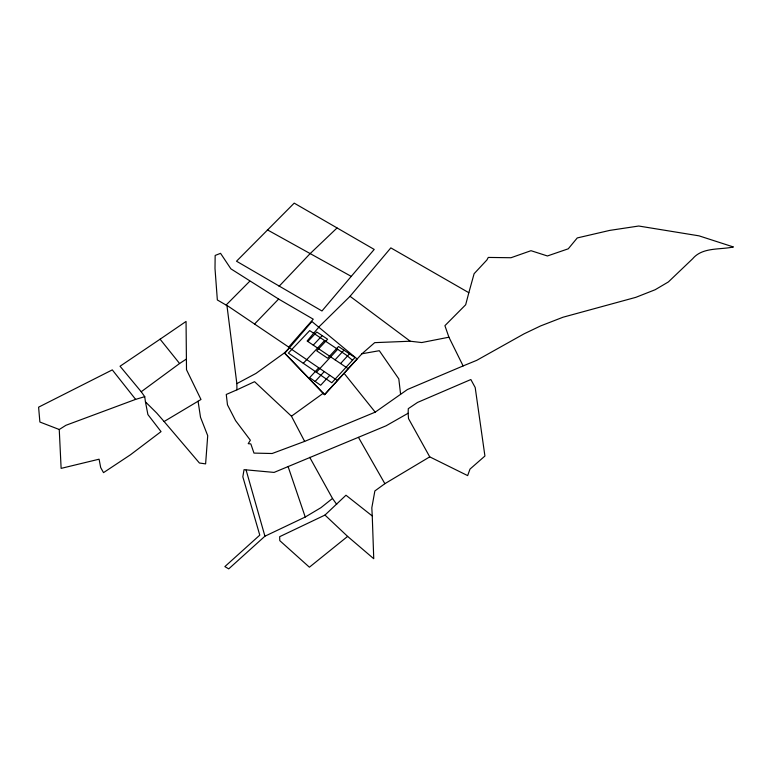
<?xml version="1.0" encoding="UTF-8"?>
<svg xmlns="http://www.w3.org/2000/svg" width="772" height="772" viewBox="0 0 772 772"><rect width="100%" height="100%" fill="white"/><g stroke="black" fill="none" stroke-linecap="round" stroke-linejoin="round"><path stroke-width="1.16" d="M408.137 413.242L408.291 408.649L417.575 402.415L470.852 379.534L475.195 387.515L484.922 456.03L469.994 469.096L467.658 475.61L429.743 456.86L408.513 418.598L408.137 413.242L386.068 425.806L274.079 472.416L244.039 469.665L242.833 476.826L259.778 535.131L224.864 566.609L228.724 568.867L264.931 536.202L305.239 517.028L320.978 507.658L332.491 498.442L309.717 457.313M468.836 292.704L465.67 304.766L444.913 325.678L448.918 337.21L463.113 365.928L476.71 360.35L524.034 333.851L540.612 325.919L563.02 317.224L635.79 297.355L655.158 289.732L668.359 281.954L692.609 258.803C702.491 246.953 719.9 249.974 733.4 246.963L699.027 235.846L638.724 226.022L609.706 230.403L577.253 237.94L568.269 248.806L547.416 255.966L531.001 250.697L510.996 257.732L488.271 257.433L486.891 259.99L474.104 273.713L468.836 292.704L390.835 247.88L350.054 296.303L318.691 327.135M351.241 276.376L321.963 310.981L236.521 261.216L294.2 203.132L374.208 249.433L351.241 276.376L267.382 229.853M318.797 327.212L307.121 341.002L348.211 368.688M288.67 347.111L313.258 319.193L278.624 299.053L230.896 268.849L220.551 253.332L215.156 255.445L215.002 268.521L217.347 299.961L228.773 306.619L289.519 347.651L284.414 352.91L255.976 373.416L236.85 383.636L236.936 389.841L226.264 394.463L227.479 404.846L235.566 420.595L250.369 440.243L248.217 443.668L250.832 443.91L253.978 453.096L272.13 453.511L304.641 441.391L375.211 412.151L407.433 389.522L463.113 365.928M284.414 352.91L324.568 394.666L357.089 358.932L311.898 321.509L284.772 353.277L324.568 394.666L361.943 353.769L374.7 342.643L410.241 341.224L421.734 342.546L448.918 337.21M329.779 375.327L320.679 385.257L309.64 377.662L318.759 367.819M340.577 363.544L349.475 353.846M315.15 381.455L324.259 371.564M335.067 359.829L343.974 350.17M316.423 372.278L337.673 349.311M303.3 363.303L324.607 340.568M313.258 345.132L322.194 335.627M307.854 341.494L316.81 332.028L327.608 339.236L316.732 350.855L327.646 358.227L338.493 346.512L354.995 357.532L331.786 382.767L288.352 353.084L309.707 330.599L346.3 355.081L352.408 360.157M279.078 286.296L310.016 253.737L337.007 228.001M254.596 323.979L278.624 299.053M226.157 304.988L249.781 281.201M324.973 515.078L345.981 495.228L372.258 515.976L373.745 558.725L347.622 536.405L324.973 515.078L279.657 536.685L279.782 540.641L309.398 567.198L347.622 536.405M160.084 339.197L186.052 321.442L186.506 369.73L200.981 399.491L164.098 421.522L156.735 413.049L145.445 401.855L144.731 396.673L141.228 391.742L120.046 366.237L160.084 339.197L179.596 363.506L186.158 359.202M141.228 391.742L179.596 363.506M429.743 456.86L384.871 483.687L374.864 490.953L371.815 507.831L372.258 515.976M236.936 389.841L254.567 381.686L291.449 416.204L323.333 393.189M135.621 399.375L112.297 369.885L38.6 407.162L39.883 422.023L59.251 429.502L65.919 425.295L135.621 399.375L144.731 396.673M361.943 353.769L379.313 350.7L398.806 378.888L400.591 394.212M289.423 347.834L337.432 380.538M410.241 341.224L350.054 296.303M164.098 421.522L199.408 463.007L205.613 463.885L207.716 435.688L200.508 417.276L198.076 401.228M344.119 373.349L375.211 412.151M332.491 498.442L336.708 504.396M358.478 437.396L384.871 483.687M291.449 416.204L304.641 441.391M288.062 466.471L305.239 517.028M246.152 470.187L264.931 536.202M226.949 305.529L236.85 383.636M145.445 401.855L147.906 414.583L161.039 431.616L130.439 454.795L103.516 472.638L100.678 467.542L99.086 459.195L61.123 468.372L59.251 429.502"/></g></svg>
